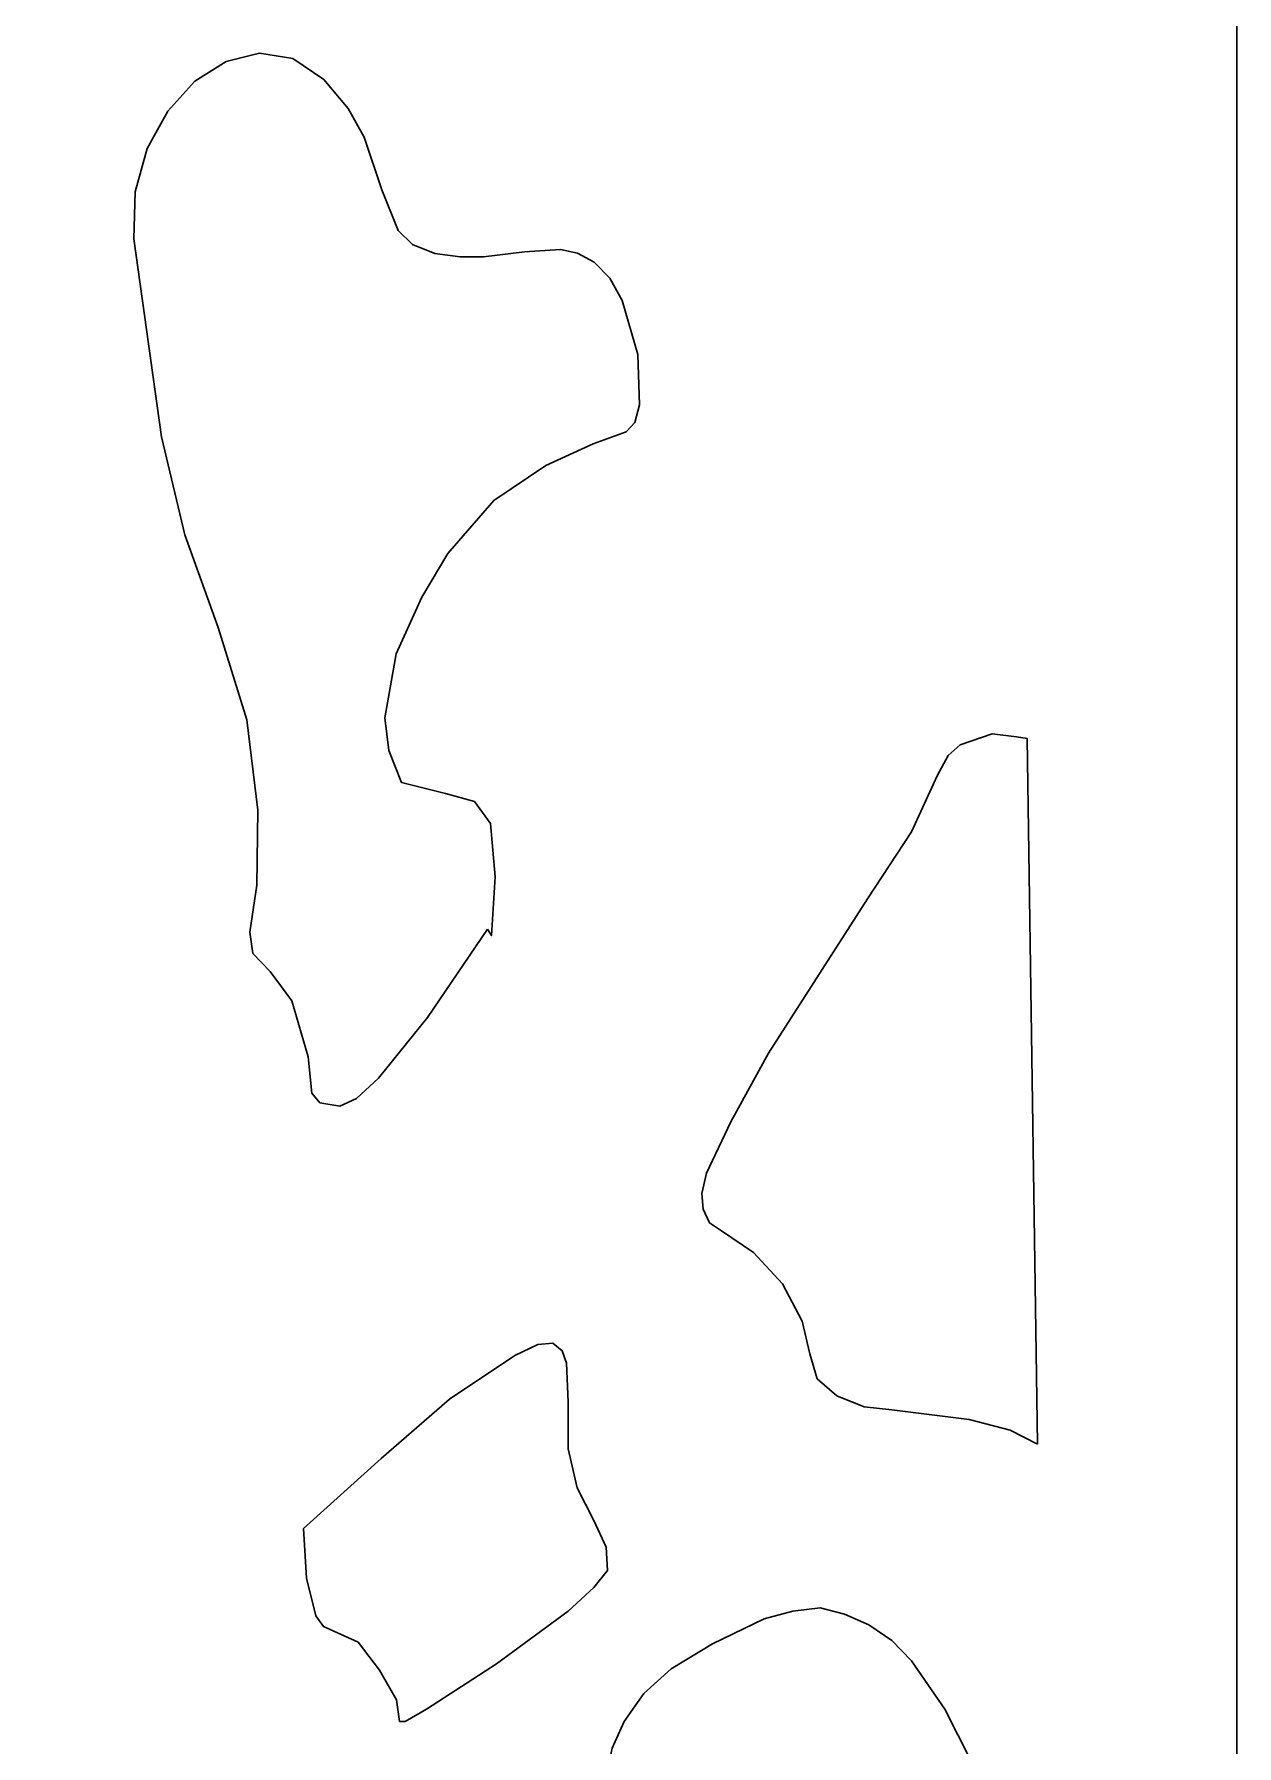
# Model space of a CAD drawing. Header units: centimetres. Extents: x -27 to -21, y -9 to 9.
# Drawn here: x -22.747 to -21, y -4.499 to -2.015 of the extents above; entities that cross this region are included whole.
import ezdxf

# ---------------------------------------------------------------- set-up
doc = ezdxf.new("R2010")
doc.units = ezdxf.units.CM
doc.header["$MEASUREMENT"] = 0
doc.layers.add('layer 1', color=7, linetype='Continuous')

msp = doc.modelspace()

# ---------------------------------------------------------------- linework, layer by layer
at = {"layer": 'layer 1', "color": 250, "lineweight": 30}
for points, knots in [([(-21.00043, -8.99444), (-21.00043, -8.99444), (-26.99914, -8.99536), (-26.99914, -8.99536), (-26.99914, -8.99536), (-26.99914, -8.99536), (-26.99914, 9.00077), (-26.99914, 9.00077), (-26.99914, 9.00077), (-26.99914, 9.00077), (-21.00043, 9.00077), (-21.00043, 9.00077), (-21.00043, 9.00077), (-21.00043, 9.00077), (-21.00043, -8.99444), (-21.00043, -8.99444)], [0, 0, 0, 0, 0.2, 0.2, 0.2, 0.2, 0.4, 0.4, 0.4, 0.4, 0.6, 0.6, 0.6, 0.6, 1, 1, 1, 1]), ([(-22.08853, -3.31386), (-22.08853, -3.31386), (-22.17584, -3.44219), (-22.17584, -3.44219), (-22.17584, -3.44219), (-22.17584, -3.44219), (-22.24683, -3.53051), (-22.24683, -3.53051), (-22.24683, -3.53051), (-22.24683, -3.53051), (-22.27849, -3.55964), (-22.27849, -3.55964), (-22.27849, -3.55964), (-22.27849, -3.55964), (-22.30315, -3.57071), (-22.30315, -3.57071), (-22.30315, -3.57071), (-22.30315, -3.57071), (-22.33181, -3.56591), (-22.33181, -3.56591), (-22.33181, -3.56591), (-22.33181, -3.56591), (-22.34347, -3.55227), (-22.34347, -3.55227), (-22.34347, -3.55227), (-22.34347, -3.55227), (-22.34914, -3.49917), (-22.34914, -3.49917), (-22.34914, -3.49917), (-22.34914, -3.49917), (-22.37247, -3.41804), (-22.37247, -3.41804), (-22.37247, -3.41804), (-22.37247, -3.41804), (-22.40413, -3.37544), (-22.40413, -3.37544), (-22.40413, -3.37544), (-22.40413, -3.37544), (-22.42945, -3.34926), (-22.42945, -3.34926), (-22.42945, -3.34926), (-22.42945, -3.34926), (-22.43345, -3.3181), (-22.43345, -3.3181), (-22.43345, -3.3181), (-22.43345, -3.3181), (-22.42345, -3.25024), (-22.42345, -3.25024), (-22.42345, -3.25024), (-22.42345, -3.25024), (-22.42179, -3.14127), (-22.42179, -3.14127), (-22.42179, -3.14127), (-22.42179, -3.14127), (-22.43778, -3.01017), (-22.43778, -3.01017), (-22.43778, -3.01017), (-22.43778, -3.01017), (-22.47944, -2.87594), (-22.47944, -2.87594), (-22.47944, -2.87594), (-22.47944, -2.87594), (-22.5281, -2.74134), (-22.5281, -2.74134), (-22.5281, -2.74134), (-22.5281, -2.74134), (-22.56209, -2.59936), (-22.56209, -2.59936), (-22.56209, -2.59936), (-22.56209, -2.59936), (-22.60208, -2.3119), (-22.60208, -2.3119), (-22.60208, -2.3119), (-22.60208, -2.3119), (-22.60008, -2.24349), (-22.60008, -2.24349), (-22.60008, -2.24349), (-22.60008, -2.24349), (-22.58275, -2.18062), (-22.58275, -2.18062), (-22.58275, -2.18062), (-22.58275, -2.18062), (-22.55276, -2.12622), (-22.55276, -2.12622), (-22.55276, -2.12622), (-22.55276, -2.12622), (-22.51344, -2.08308), (-22.51344, -2.08308), (-22.51344, -2.08308), (-22.51344, -2.08308), (-22.46811, -2.05413), (-22.46811, -2.05413), (-22.46811, -2.05413), (-22.46811, -2.05413), (-22.41946, -2.04214), (-22.41946, -2.04214), (-22.41946, -2.04214), (-22.41946, -2.04214), (-22.37113, -2.04989), (-22.37113, -2.04989), (-22.37113, -2.04989), (-22.37113, -2.04989), (-22.32614, -2.08031), (-22.32614, -2.08031), (-22.32614, -2.08031), (-22.32614, -2.08031), (-22.29082, -2.12272), (-22.29082, -2.12272), (-22.29082, -2.12272), (-22.29082, -2.12272), (-22.26782, -2.16439), (-22.26782, -2.16439), (-22.26782, -2.16439), (-22.26782, -2.16439), (-22.24216, -2.24054), (-22.24216, -2.24054), (-22.24216, -2.24054), (-22.24216, -2.24054), (-22.21817, -2.29955), (-22.21817, -2.29955), (-22.21817, -2.29955), (-22.21817, -2.29955), (-22.19717, -2.32001), (-22.19717, -2.32001), (-22.19717, -2.32001), (-22.19717, -2.32001), (-22.16518, -2.33292), (-22.16518, -2.33292), (-22.16518, -2.33292), (-22.16518, -2.33292), (-22.12818, -2.33808), (-22.12818, -2.33808), (-22.12818, -2.33808), (-22.12818, -2.33808), (-22.09453, -2.33808), (-22.09453, -2.33808), (-22.09453, -2.33808), (-22.09453, -2.33808), (-22.03487, -2.33052), (-22.03487, -2.33052), (-22.03487, -2.33052), (-22.03487, -2.33052), (-21.98255, -2.3272), (-21.98255, -2.3272), (-21.98255, -2.3272), (-21.98255, -2.3272), (-21.95789, -2.33255), (-21.95789, -2.33255), (-21.95789, -2.33255), (-21.95789, -2.33255), (-21.93356, -2.34546), (-21.93356, -2.34546), (-21.93356, -2.34546), (-21.93356, -2.34546), (-21.9109, -2.36869), (-21.9109, -2.36869), (-21.9109, -2.36869), (-21.9109, -2.36869), (-21.8929, -2.40114), (-21.8929, -2.40114), (-21.8929, -2.40114), (-21.8929, -2.40114), (-21.87024, -2.47969), (-21.87024, -2.47969), (-21.87024, -2.47969), (-21.87024, -2.47969), (-21.86757, -2.55271), (-21.86757, -2.55271), (-21.86757, -2.55271), (-21.86757, -2.55271), (-21.87457, -2.57834), (-21.87457, -2.57834), (-21.87457, -2.57834), (-21.87457, -2.57834), (-21.88724, -2.5918), (-21.88724, -2.5918), (-21.88724, -2.5918), (-21.88724, -2.5918), (-21.93489, -2.60932), (-21.93489, -2.60932), (-21.93489, -2.60932), (-21.93489, -2.60932), (-22.00388, -2.64066), (-22.00388, -2.64066), (-22.00388, -2.64066), (-22.00388, -2.64066), (-22.07953, -2.69174), (-22.07953, -2.69174), (-22.07953, -2.69174), (-22.07953, -2.69174), (-22.14618, -2.76881), (-22.14618, -2.76881), (-22.14618, -2.76881), (-22.14618, -2.76881), (-22.18384, -2.83206), (-22.18384, -2.83206), (-22.18384, -2.83206), (-22.18384, -2.83206), (-22.22116, -2.91448), (-22.22116, -2.91448), (-22.22116, -2.91448), (-22.22116, -2.91448), (-22.23749, -3.00722), (-22.23749, -3.00722), (-22.23749, -3.00722), (-22.23749, -3.00722), (-22.23183, -3.05461), (-22.23183, -3.05461), (-22.23183, -3.05461), (-22.23183, -3.05461), (-22.21317, -3.10126), (-22.21317, -3.10126), (-22.21317, -3.10126), (-22.21317, -3.10126), (-22.14951, -3.11712), (-22.14951, -3.11712), (-22.14951, -3.11712), (-22.14951, -3.11712), (-22.10752, -3.12855), (-22.10752, -3.12855), (-22.10752, -3.12855), (-22.10752, -3.12855), (-22.08419, -3.16045), (-22.08419, -3.16045), (-22.08419, -3.16045), (-22.08419, -3.16045), (-22.0772, -3.23807), (-22.0772, -3.23807), (-22.0772, -3.23807), (-22.0772, -3.23807), (-22.08286, -3.32326), (-22.08286, -3.32326), (-22.08286, -3.32326), (-22.08286, -3.32326), (-22.08853, -3.31386), (-22.08853, -3.31386)], [0, 0, 0, 0, 0.0166667, 0.0166667, 0.0166667, 0.0166667, 0.0333333, 0.0333333, 0.0333333, 0.0333333, 0.05, 0.05, 0.05, 0.05, 0.0666667, 0.0666667, 0.0666667, 0.0666667, 0.0833333, 0.0833333, 0.0833333, 0.0833333, 0.1, 0.1, 0.1, 0.1, 0.1166667, 0.1166667, 0.1166667, 0.1166667, 0.1333333, 0.1333333, 0.1333333, 0.1333333, 0.15, 0.15, 0.15, 0.15, 0.1666667, 0.1666667, 0.1666667, 0.1666667, 0.1833333, 0.1833333, 0.1833333, 0.1833333, 0.2, 0.2, 0.2, 0.2, 0.2166667, 0.2166667, 0.2166667, 0.2166667, 0.2333333, 0.2333333, 0.2333333, 0.2333333, 0.25, 0.25, 0.25, 0.25, 0.2666667, 0.2666667, 0.2666667, 0.2666667, 0.2833333, 0.2833333, 0.2833333, 0.2833333, 0.3, 0.3, 0.3, 0.3, 0.3166667, 0.3166667, 0.3166667, 0.3166667, 0.3333333, 0.3333333, 0.3333333, 0.3333333, 0.35, 0.35, 0.35, 0.35, 0.3666667, 0.3666667, 0.3666667, 0.3666667, 0.3833333, 0.3833333, 0.3833333, 0.3833333, 0.4, 0.4, 0.4, 0.4, 0.4166667, 0.4166667, 0.4166667, 0.4166667, 0.4333333, 0.4333333, 0.4333333, 0.4333333, 0.45, 0.45, 0.45, 0.45, 0.4666667, 0.4666667, 0.4666667, 0.4666667, 0.4833333, 0.4833333, 0.4833333, 0.4833333, 0.5, 0.5, 0.5, 0.5, 0.5166667, 0.5166667, 0.5166667, 0.5166667, 0.5333333, 0.5333333, 0.5333333, 0.5333333, 0.55, 0.55, 0.55, 0.55, 0.5666667, 0.5666667, 0.5666667, 0.5666667, 0.5833333, 0.5833333, 0.5833333, 0.5833333, 0.6, 0.6, 0.6, 0.6, 0.6166667, 0.6166667, 0.6166667, 0.6166667, 0.6333333, 0.6333333, 0.6333333, 0.6333333, 0.65, 0.65, 0.65, 0.65, 0.6666667, 0.6666667, 0.6666667, 0.6666667, 0.6833333, 0.6833333, 0.6833333, 0.6833333, 0.7, 0.7, 0.7, 0.7, 0.7166667, 0.7166667, 0.7166667, 0.7166667, 0.7333333, 0.7333333, 0.7333333, 0.7333333, 0.75, 0.75, 0.75, 0.75, 0.7666667, 0.7666667, 0.7666667, 0.7666667, 0.7833333, 0.7833333, 0.7833333, 0.7833333, 0.8, 0.8, 0.8, 0.8, 0.8166667, 0.8166667, 0.8166667, 0.8166667, 0.8333333, 0.8333333, 0.8333333, 0.8333333, 0.85, 0.85, 0.85, 0.85, 0.8666667, 0.8666667, 0.8666667, 0.8666667, 0.8833333, 0.8833333, 0.8833333, 0.8833333, 0.9, 0.9, 0.9, 0.9, 0.9166667, 0.9166667, 0.9166667, 0.9166667, 0.9333333, 0.9333333, 0.9333333, 0.9333333, 0.95, 0.95, 0.95, 0.95, 0.9666667, 0.9666667, 0.9666667, 0.9666667, 1, 1, 1, 1]), ([(-21.2897, -4.06173), (-21.2897, -4.06173), (-21.30503, -3.03709), (-21.30503, -3.03709), (-21.30503, -3.03709), (-21.30503, -3.03709), (-21.32036, -3.03488), (-21.32036, -3.03488), (-21.32036, -3.03488), (-21.32036, -3.03488), (-21.35568, -3.03027), (-21.35568, -3.03027), (-21.35568, -3.03027), (-21.35568, -3.03027), (-21.40201, -3.04613), (-21.40201, -3.04613), (-21.40201, -3.04613), (-21.40201, -3.04613), (-21.41967, -3.06199), (-21.41967, -3.06199), (-21.41967, -3.06199), (-21.41967, -3.06199), (-21.43533, -3.0913), (-21.43533, -3.0913), (-21.43533, -3.0913), (-21.43533, -3.0913), (-21.47266, -3.1728), (-21.47266, -3.1728), (-21.47266, -3.1728), (-21.47266, -3.1728), (-21.53665, -3.26997), (-21.53665, -3.26997), (-21.53665, -3.26997), (-21.53665, -3.26997), (-21.68028, -3.494), (-21.68028, -3.494), (-21.68028, -3.494), (-21.68028, -3.494), (-21.73527, -3.59357), (-21.73527, -3.59357), (-21.73527, -3.59357), (-21.73527, -3.59357), (-21.7706, -3.66825), (-21.7706, -3.66825), (-21.7706, -3.66825), (-21.7706, -3.66825), (-21.77726, -3.69757), (-21.77726, -3.69757), (-21.77726, -3.69757), (-21.77726, -3.69757), (-21.77526, -3.72025), (-21.77526, -3.72025), (-21.77526, -3.72025), (-21.77526, -3.72025), (-21.76626, -3.74053), (-21.76626, -3.74053), (-21.76626, -3.74053), (-21.76626, -3.74053), (-21.7486, -3.75196), (-21.7486, -3.75196), (-21.7486, -3.75196), (-21.7486, -3.75196), (-21.70228, -3.78349), (-21.70228, -3.78349), (-21.70228, -3.78349), (-21.70228, -3.78349), (-21.66029, -3.82885), (-21.66029, -3.82885), (-21.66029, -3.82885), (-21.66029, -3.82885), (-21.63163, -3.88306), (-21.63163, -3.88306), (-21.63163, -3.88306), (-21.63163, -3.88306), (-21.62063, -3.93063), (-21.62063, -3.93063), (-21.62063, -3.93063), (-21.62063, -3.93063), (-21.60963, -3.96677), (-21.60963, -3.96677), (-21.60963, -3.96677), (-21.60963, -3.96677), (-21.58097, -3.99166), (-21.58097, -3.99166), (-21.58097, -3.99166), (-21.58097, -3.99166), (-21.54131, -4.00752), (-21.54131, -4.00752), (-21.54131, -4.00752), (-21.54131, -4.00752), (-21.50132, -4.01194), (-21.50132, -4.01194), (-21.50132, -4.01194), (-21.50132, -4.01194), (-21.38901, -4.02559), (-21.38901, -4.02559), (-21.38901, -4.02559), (-21.38901, -4.02559), (-21.32936, -4.04145), (-21.32936, -4.04145), (-21.32936, -4.04145), (-21.32936, -4.04145), (-21.2897, -4.06173), (-21.2897, -4.06173)], [0, 0, 0, 0, 0.037037, 0.037037, 0.037037, 0.037037, 0.0740741, 0.0740741, 0.0740741, 0.0740741, 0.1111111, 0.1111111, 0.1111111, 0.1111111, 0.1481481, 0.1481481, 0.1481481, 0.1481481, 0.1851852, 0.1851852, 0.1851852, 0.1851852, 0.2222222, 0.2222222, 0.2222222, 0.2222222, 0.2592593, 0.2592593, 0.2592593, 0.2592593, 0.2962963, 0.2962963, 0.2962963, 0.2962963, 0.3333333, 0.3333333, 0.3333333, 0.3333333, 0.3703704, 0.3703704, 0.3703704, 0.3703704, 0.4074074, 0.4074074, 0.4074074, 0.4074074, 0.4444444, 0.4444444, 0.4444444, 0.4444444, 0.4814815, 0.4814815, 0.4814815, 0.4814815, 0.5185185, 0.5185185, 0.5185185, 0.5185185, 0.5555556, 0.5555556, 0.5555556, 0.5555556, 0.5925926, 0.5925926, 0.5925926, 0.5925926, 0.6296296, 0.6296296, 0.6296296, 0.6296296, 0.6666667, 0.6666667, 0.6666667, 0.6666667, 0.7037037, 0.7037037, 0.7037037, 0.7037037, 0.7407407, 0.7407407, 0.7407407, 0.7407407, 0.7777778, 0.7777778, 0.7777778, 0.7777778, 0.8148148, 0.8148148, 0.8148148, 0.8148148, 0.8518519, 0.8518519, 0.8518519, 0.8518519, 0.8888889, 0.8888889, 0.8888889, 0.8888889, 0.9259259, 0.9259259, 0.9259259, 0.9259259, 1, 1, 1, 1]), ([(-22.2165, -4.46443), (-22.2165, -4.46443), (-22.20783, -4.46443), (-22.20783, -4.46443), (-22.20783, -4.46443), (-22.20783, -4.46443), (-22.17684, -4.44636), (-22.17684, -4.44636), (-22.17684, -4.44636), (-22.17684, -4.44636), (-22.0752, -4.38072), (-22.0752, -4.38072), (-22.0752, -4.38072), (-22.0752, -4.38072), (-21.97155, -4.30383), (-21.97155, -4.30383), (-21.97155, -4.30383), (-21.97155, -4.30383), (-21.93389, -4.2699), (-21.93389, -4.2699), (-21.93389, -4.2699), (-21.93389, -4.2699), (-21.91423, -4.24501), (-21.91423, -4.24501), (-21.91423, -4.24501), (-21.91423, -4.24501), (-21.91623, -4.21108), (-21.91623, -4.21108), (-21.91623, -4.21108), (-21.91623, -4.21108), (-21.93389, -4.17255), (-21.93389, -4.17255), (-21.93389, -4.17255), (-21.93389, -4.17255), (-21.95822, -4.12516), (-21.95822, -4.12516), (-21.95822, -4.12516), (-21.95822, -4.12516), (-21.97155, -4.06855), (-21.97155, -4.06855), (-21.97155, -4.06855), (-21.97155, -4.06855), (-21.97155, -4.0007), (-21.97155, -4.0007), (-21.97155, -4.0007), (-21.97155, -4.0007), (-21.97388, -3.94409), (-21.97388, -3.94409), (-21.97388, -3.94409), (-21.97388, -3.94409), (-21.98022, -3.92602), (-21.98022, -3.92602), (-21.98022, -3.92602), (-21.98022, -3.92602), (-21.99355, -3.91477), (-21.99355, -3.91477), (-21.99355, -3.91477), (-21.99355, -3.91477), (-22.01554, -3.91699), (-22.01554, -3.91699), (-22.01554, -3.91699), (-22.01554, -3.91699), (-22.04887, -3.93284), (-22.04887, -3.93284), (-22.04887, -3.93284), (-22.04887, -3.93284), (-22.14351, -3.99627), (-22.14351, -3.99627), (-22.14351, -3.99627), (-22.14351, -3.99627), (-22.24283, -4.0822), (-22.24283, -4.0822), (-22.24283, -4.0822), (-22.24283, -4.0822), (-22.35547, -4.18398), (-22.35547, -4.18398), (-22.35547, -4.18398), (-22.35547, -4.18398), (-22.35114, -4.25626), (-22.35114, -4.25626), (-22.35114, -4.25626), (-22.35114, -4.25626), (-22.33781, -4.31065), (-22.33781, -4.31065), (-22.33781, -4.31065), (-22.33781, -4.31065), (-22.32681, -4.32651), (-22.32681, -4.32651), (-22.32681, -4.32651), (-22.32681, -4.32651), (-22.31148, -4.33315), (-22.31148, -4.33315), (-22.31148, -4.33315), (-22.31148, -4.33315), (-22.27615, -4.349), (-22.27615, -4.349), (-22.27615, -4.349), (-22.27615, -4.349), (-22.24516, -4.38975), (-22.24516, -4.38975), (-22.24516, -4.38975), (-22.24516, -4.38975), (-22.22083, -4.43272), (-22.22083, -4.43272), (-22.22083, -4.43272), (-22.22083, -4.43272), (-22.2165, -4.46443), (-22.2165, -4.46443)], [0, 0, 0, 0, 0.0357143, 0.0357143, 0.0357143, 0.0357143, 0.0714286, 0.0714286, 0.0714286, 0.0714286, 0.1071429, 0.1071429, 0.1071429, 0.1071429, 0.1428571, 0.1428571, 0.1428571, 0.1428571, 0.1785714, 0.1785714, 0.1785714, 0.1785714, 0.2142857, 0.2142857, 0.2142857, 0.2142857, 0.25, 0.25, 0.25, 0.25, 0.2857143, 0.2857143, 0.2857143, 0.2857143, 0.3214286, 0.3214286, 0.3214286, 0.3214286, 0.3571429, 0.3571429, 0.3571429, 0.3571429, 0.3928571, 0.3928571, 0.3928571, 0.3928571, 0.4285714, 0.4285714, 0.4285714, 0.4285714, 0.4642857, 0.4642857, 0.4642857, 0.4642857, 0.5, 0.5, 0.5, 0.5, 0.5357143, 0.5357143, 0.5357143, 0.5357143, 0.5714286, 0.5714286, 0.5714286, 0.5714286, 0.6071429, 0.6071429, 0.6071429, 0.6071429, 0.6428571, 0.6428571, 0.6428571, 0.6428571, 0.6785714, 0.6785714, 0.6785714, 0.6785714, 0.7142857, 0.7142857, 0.7142857, 0.7142857, 0.75, 0.75, 0.75, 0.75, 0.7857143, 0.7857143, 0.7857143, 0.7857143, 0.8214286, 0.8214286, 0.8214286, 0.8214286, 0.8571429, 0.8571429, 0.8571429, 0.8571429, 0.8928571, 0.8928571, 0.8928571, 0.8928571, 0.9285714, 0.9285714, 0.9285714, 0.9285714, 1, 1, 1, 1]), ([(-21.83258, -4.80149), (-21.83258, -4.80149), (-21.73527, -4.71095), (-21.73527, -4.71095), (-21.73527, -4.71095), (-21.73527, -4.71095), (-21.66695, -4.66578), (-21.66695, -4.66578), (-21.66695, -4.66578), (-21.66695, -4.66578), (-21.63596, -4.65214), (-21.63596, -4.65214), (-21.63596, -4.65214), (-21.63596, -4.65214), (-21.60296, -4.64771), (-21.60296, -4.64771), (-21.60296, -4.64771), (-21.60296, -4.64771), (-21.57197, -4.65214), (-21.57197, -4.65214), (-21.57197, -4.65214), (-21.57197, -4.65214), (-21.54131, -4.66357), (-21.54131, -4.66357), (-21.54131, -4.66357), (-21.54131, -4.66357), (-21.47699, -4.69749), (-21.47699, -4.69749), (-21.47699, -4.69749), (-21.47699, -4.69749), (-21.422, -4.71778), (-21.422, -4.71778), (-21.422, -4.71778), (-21.422, -4.71778), (-21.39768, -4.71556), (-21.39768, -4.71556), (-21.39768, -4.71556), (-21.39768, -4.71556), (-21.37335, -4.69749), (-21.37335, -4.69749), (-21.37335, -4.69749), (-21.37335, -4.69749), (-21.36235, -4.65674), (-21.36235, -4.65674), (-21.36235, -4.65674), (-21.36235, -4.65674), (-21.36668, -4.59571), (-21.36668, -4.59571), (-21.36668, -4.59571), (-21.36668, -4.59571), (-21.38668, -4.52104), (-21.38668, -4.52104), (-21.38668, -4.52104), (-21.38668, -4.52104), (-21.42434, -4.44636), (-21.42434, -4.44636), (-21.42434, -4.44636), (-21.42434, -4.44636), (-21.47266, -4.37629), (-21.47266, -4.37629), (-21.47266, -4.37629), (-21.47266, -4.37629), (-21.50132, -4.34679), (-21.50132, -4.34679), (-21.50132, -4.34679), (-21.50132, -4.34679), (-21.53465, -4.32411), (-21.53465, -4.32411), (-21.53465, -4.32411), (-21.53465, -4.32411), (-21.56997, -4.30844), (-21.56997, -4.30844), (-21.56997, -4.30844), (-21.56997, -4.30844), (-21.6053, -4.29922), (-21.6053, -4.29922), (-21.6053, -4.29922), (-21.6053, -4.29922), (-21.64496, -4.30383), (-21.64496, -4.30383), (-21.64496, -4.30383), (-21.64496, -4.30383), (-21.68695, -4.31508), (-21.68695, -4.31508), (-21.68695, -4.31508), (-21.68695, -4.31508), (-21.76193, -4.3514), (-21.76193, -4.3514), (-21.76193, -4.3514), (-21.76193, -4.3514), (-21.82158, -4.38754), (-21.82158, -4.38754), (-21.82158, -4.38754), (-21.82158, -4.38754), (-21.86124, -4.42368), (-21.86124, -4.42368), (-21.86124, -4.42368), (-21.86124, -4.42368), (-21.8899, -4.46443), (-21.8899, -4.46443), (-21.8899, -4.46443), (-21.8899, -4.46443), (-21.90757, -4.50297), (-21.90757, -4.50297), (-21.90757, -4.50297), (-21.90757, -4.50297), (-21.91623, -4.54353), (-21.91623, -4.54353), (-21.91623, -4.54353), (-21.91623, -4.54353), (-21.9209, -4.62964), (-21.9209, -4.62964), (-21.9209, -4.62964), (-21.9209, -4.62964), (-21.9119, -4.71095), (-21.9119, -4.71095), (-21.9119, -4.71095), (-21.9119, -4.71095), (-21.8919, -4.77199), (-21.8919, -4.77199), (-21.8919, -4.77199), (-21.8919, -4.77199), (-21.87657, -4.79024), (-21.87657, -4.79024), (-21.87657, -4.79024), (-21.87657, -4.79024), (-21.86324, -4.8037), (-21.86324, -4.8037), (-21.86324, -4.8037), (-21.86324, -4.8037), (-21.84791, -4.80591), (-21.84791, -4.80591), (-21.84791, -4.80591), (-21.84791, -4.80591), (-21.83258, -4.80149), (-21.83258, -4.80149)], [0, 0, 0, 0, 0.0285714, 0.0285714, 0.0285714, 0.0285714, 0.0571429, 0.0571429, 0.0571429, 0.0571429, 0.0857143, 0.0857143, 0.0857143, 0.0857143, 0.1142857, 0.1142857, 0.1142857, 0.1142857, 0.1428571, 0.1428571, 0.1428571, 0.1428571, 0.1714286, 0.1714286, 0.1714286, 0.1714286, 0.2, 0.2, 0.2, 0.2, 0.2285714, 0.2285714, 0.2285714, 0.2285714, 0.2571429, 0.2571429, 0.2571429, 0.2571429, 0.2857143, 0.2857143, 0.2857143, 0.2857143, 0.3142857, 0.3142857, 0.3142857, 0.3142857, 0.3428571, 0.3428571, 0.3428571, 0.3428571, 0.3714286, 0.3714286, 0.3714286, 0.3714286, 0.4, 0.4, 0.4, 0.4, 0.4285714, 0.4285714, 0.4285714, 0.4285714, 0.4571429, 0.4571429, 0.4571429, 0.4571429, 0.4857143, 0.4857143, 0.4857143, 0.4857143, 0.5142857, 0.5142857, 0.5142857, 0.5142857, 0.5428571, 0.5428571, 0.5428571, 0.5428571, 0.5714286, 0.5714286, 0.5714286, 0.5714286, 0.6, 0.6, 0.6, 0.6, 0.6285714, 0.6285714, 0.6285714, 0.6285714, 0.6571429, 0.6571429, 0.6571429, 0.6571429, 0.6857143, 0.6857143, 0.6857143, 0.6857143, 0.7142857, 0.7142857, 0.7142857, 0.7142857, 0.7428571, 0.7428571, 0.7428571, 0.7428571, 0.7714286, 0.7714286, 0.7714286, 0.7714286, 0.8, 0.8, 0.8, 0.8, 0.8285714, 0.8285714, 0.8285714, 0.8285714, 0.8571429, 0.8571429, 0.8571429, 0.8571429, 0.8857143, 0.8857143, 0.8857143, 0.8857143, 0.9142857, 0.9142857, 0.9142857, 0.9142857, 0.9428571, 0.9428571, 0.9428571, 0.9428571, 1, 1, 1, 1])]:
    msp.add_open_spline(points, degree=3, knots=knots, dxfattribs=at)

doc.saveas('drawing.dxf')
